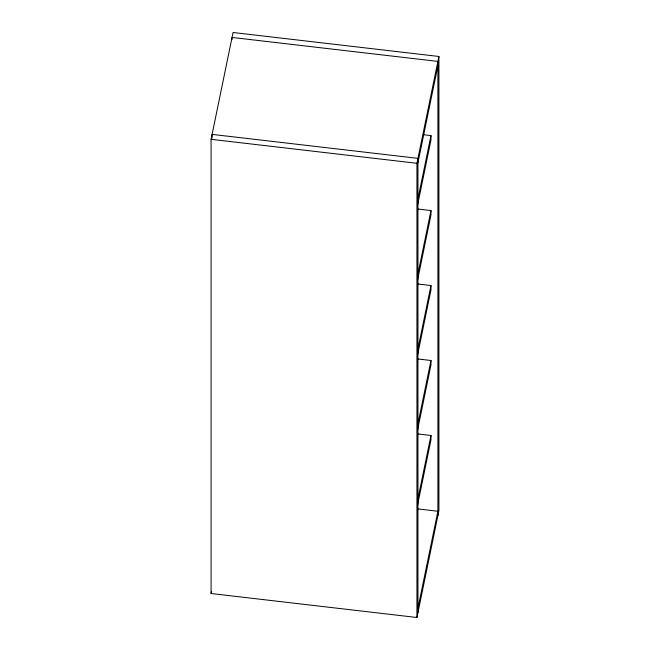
<?xml version="1.0" encoding="UTF-8"?>
<svg xmlns="http://www.w3.org/2000/svg" width="650" height="650" viewBox="0 0 650 650"><rect width="100%" height="100%" fill="white"/><g stroke="black" fill="none" stroke-linecap="round" stroke-linejoin="round"><path stroke-width="0.97" d="M211.088 139.319L233.066 32.5L438.913 56.477L438.913 510.681L416.934 617.5L211.088 593.523L211.088 139.319L416.934 163.296L416.934 617.5M211.088 593.523L211.494 591.549M416.934 163.296L438.913 56.477M417.95 162.736L437.897 65.796M417.544 200.866L430.974 135.582L423.938 134.761M417.544 205.246L430.974 139.961L430.974 135.582M417.544 275.836L430.974 210.551L417.901 209.032M417.544 280.215L430.974 214.931L430.974 210.551M417.544 350.813L430.974 285.529L417.901 284.001M417.544 355.184L430.974 289.9L430.974 285.529M417.544 425.782L430.974 360.498L417.901 358.971M417.544 430.162L430.974 364.877L430.974 360.498M417.544 500.752L430.974 435.468L417.901 433.948M417.544 505.131L430.974 439.847L430.974 435.468M417.95 608.181L437.897 511.249L417.812 508.909M437.897 515.621L437.897 61.417L232.05 37.44L232.05 39.471M417.95 612.56L417.95 158.356L212.103 134.379L212.103 137.881"/></g></svg>
